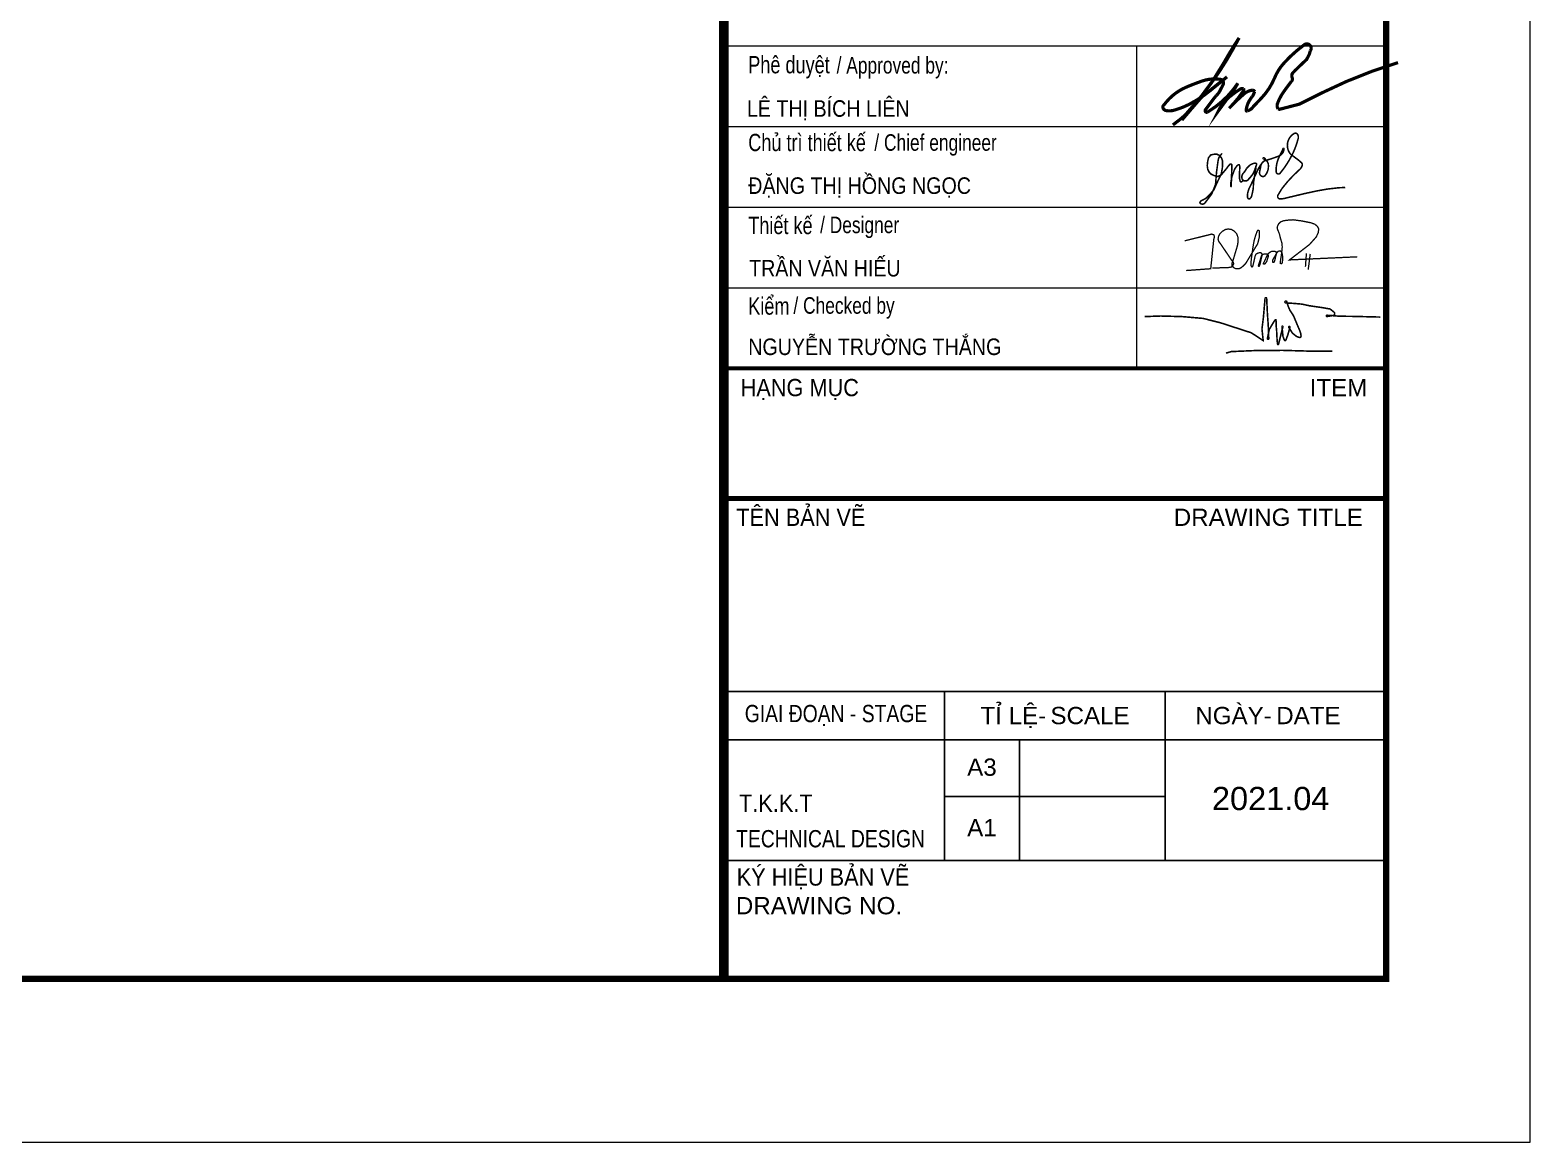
# Model space of a CAD drawing. Header units: millimetres. Extents: x 101649 to 227799, y -31109 to 57991.
# Drawn here: x 204354 to 227799, y -31109 to -13720 of the extents above; entities that cross this region are included whole.
import ezdxf
from ezdxf.enums import TextEntityAlignment as Align

# ---------------------------------------------------------------- set-up
doc = ezdxf.new("R2010")
doc.units = ezdxf.units.MM
doc.layers.get('0').update_dxf_attribs({"lineweight": 20})
for name, color, linetype, lineweight in [('B3CC1-Form A1$0$Doul-form', 8, 'Continuous', 13), ('B3CC1-Form A1$0$THAY', 8, 'Continuous', 18), ('B3CC1-NDC-S-Title block xref$0$Doul-form', 8, 'Continuous', 13), ('B3CC1-NDC-S-Title block xref$0$NDC-TEXT VN', 7, 'Continuous', 18), ('NDC_S_SYMBOL', 1, 'Continuous', 15)]:
    doc.layers.add(name, color=color, linetype=linetype, lineweight=lineweight)
for name, color, linetype in [('B3CC1-NDC-S-Title block xref$0$Chu ky CNDA Dang Hong Ngoc', 8, 'Continuous'), ('B3CC1-NDC-S-Title block xref$0$Chu ky Ks Tran Van Hieu', 8, 'Continuous'), ('B3CC1-NDC-S-Title block xref$0$Chu ky PTGĐ Nguyen Truong Thang', 8, 'Continuous'), ('B3CC1-NDC-S-Title block xref$0$form', 7, 'Continuous'), ('B3CC1-NDC-S-Title block xref$0$FORM-TEXT', 7, 'Continuous'), ('B3CC1-NDC-S-Title block xref$0$Ks. Tran Van Hieu', 7, 'Continuous'), ('B3CC1-NDC-S-Title block xref$0$TABLE', 9, 'Continuous'), ('B3CC1-NDC-S-Title block xref$0$vn_text', 1, 'Continuous')]:
    doc.layers.add(name, color=color, linetype=linetype)
doc.styles.add('B3CC1-NDC-S-Title block xref$0$arial', font='arial.ttf')
doc.styles.add('B3CC1-NDC-S-Title block xref$0$form-A$0$Style-Arial', font='arial.ttf', dxfattribs={"width": 0.75})
doc.styles.add('B3CC1-NDC-S-Title block xref$0$Style-Arial', font='arial.ttf')

# ---------------------------------------------------------------- blocks, each defined once
blk = doc.blocks.new('B3CC1-NDC-S-Title block xref')
at = {"layer": 'B3CC1-NDC-S-Title block xref$0$Chu ky CNDA Dang Hong Ngoc', "color": 3, "const_width": 0.162}
blk.add_lwpolyline([(-17.09, 78.29), (-17.23, 78.1), (-17.42, 77.85), (-17.5, 77.55), (-17.66, 76.36), (-17.77, 75.05), (-18.17, 74.05), (-18.58, 73.5), (-18.87, 73.12, -0.44188), (-19.36, 73.08, -0.306572), (-19.39, 73.18, -0.259529), (-19.15, 73.39), (-18.71, 73.64), (-18.36, 74), (-17.93, 74.51), (-17.5, 75.46), (-17.17, 76.16), (-17.06, 76.74), (-17.03, 77.17), (-17.04, 77.49), (-17.14, 77.8), (-17.35, 78.07), (-17.63, 78.2), (-17.95, 78.19), (-18.27, 78.12), (-18.51, 77.81), (-18.59, 77.41), (-18.63, 77), (-18.58, 76.63), (-18.42, 76.3), (-18.2, 76.1), (-17.9, 75.97), (-17.53, 75.88), (-17.19, 76.02), (-16.96, 76.3), (-16.65, 76.67), (-16.42, 76.98), (-16.25, 77.15, -0.359365), (-16.12, 77.16, -0.249114), (-16.06, 77.05), (-16.07, 76.73), (-16.09, 76.26), (-16.1, 75.75), (-16.13, 75.05), (-16.12, 74.87, -1.12236), (-16.19, 74.87), (-16.17, 75.23), (-16.07, 75.84), (-15.78, 76.64), (-15.52, 77.01), (-15.4, 77.09, -0.500275), (-15.27, 77.04, -0.096307), (-15.24, 76.79), (-15.28, 76.09), (-15.26, 75.63), (-15.21, 75.41, 0.653798), (-15, 75.36, -0.315191), (-14.81, 75.43, 0.267183), (-14.36, 75.54, 0.030386), (-13.96, 76.02, 0.096247), (-13.6, 76.83, -0.007895), (-13.49, 77.1, 0.40043), (-13.54, 77.23, 0.228821), (-13.8, 77.23, 0.092711), (-14.21, 77.04, 0.008908), (-14.53, 76.72, -0.07266), (-14.88, 76.21, 0.180867), (-15.03, 75.82, 0.119576), (-14.99, 75.61, 0.565808), (-14.36, 75.55, -0.032109), (-14.09, 75.86, 0.143987), (-13.62, 76.77, -0.885412), (-13.55, 76.76), (-13.67, 76.1), (-13.81, 75.24), (-13.84, 74.6), (-13.92, 74.19), (-14.03, 73.76), (-14.15, 73.59, -0.344619), (-14.31, 73.55, -0.259791), (-14.43, 73.7, -0.088301), (-14.42, 74.13, -0.090846), (-14.11, 74.94), (-13.34, 76.61, -0.108066), (-12.62, 77.57, 0.400008), (-12.6, 77.73, 0.112753), (-12.71, 77.82, 0.318699), (-12.8, 77.8, 0.626542), (-12.78, 77.73, 0.02482), (-12.51, 77.58, -0.234607), (-12.26, 77, -0.196091), (-12.63, 75.95, -0.300276), (-12.91, 75.88, -0.359488), (-13.18, 76.31, -0.026643), (-13.06, 76.89, -0.360759), (-12.41, 77.58, 0.016569), (-11.18, 78, 0.292962), (-10.63, 78.75, 0.948304), (-10.73, 78.77), (-11.16, 77.87, 0.135203), (-11.44, 76.28, 0.204678), (-11.24, 76.14, 0.276005), (-11.04, 76.21, 0.061641), (-9.71, 78.29, 0.050316), (-9.15, 79.86, 0.240411), (-9.25, 80.3, 0.364962), (-9.57, 80.36, 0.466801), (-9.94, 78.19), (-9.13, 77.59), (-8.84, 77.34, -0.308498), (-8.74, 77.01, -0.131751), (-9.01, 76.6, 0.050205), (-10.86, 74.6, -0.008105), (-11.27, 73.92, 0.501312), (-11.08, 73.54), (-10.72, 73.56), (-8.5, 74.09), (-7.21, 74.37), (-6.14, 74.56), (-4.93, 74.7), (-4.26, 74.73)], format="xyb", dxfattribs=at)
at = {"layer": 'B3CC1-NDC-S-Title block xref$0$Chu ky Ks Tran Van Hieu', "color": 3, "const_width": 0.138}
for points in [[(-18.1, 66.33), (-16.43, 66.38), (-16.09, 66.44), (-15.98, 66.56), (-15.88, 66.78), (-15.93, 66.96), (-16.12, 67.19), (-17.23, 68.83), (-17.43, 69.1), (-17.5, 69.32), (-17.47, 69.58), (-17.31, 69.91), (-17.05, 70.17), (-16.73, 70.35), (-16.46, 70.4), (-16.12, 70.36), (-15.81, 70.17), (-15.56, 69.9), (-15.44, 69.56), (-15.42, 69.07), (-15.49, 68.65), (-15.84, 67.48), (-15.95, 67.12), (-16.05, 66.84), (-16.07, 66.64), (-15.92, 66.42), (-15.8, 66.33), (-15.68, 66.27), (-15.49, 66.25), (-15.31, 66.27), (-15.13, 66.35), (-14.95, 66.49), (-14.62, 66.82), (-13.38, 68.86), (-13.29, 69.2), (-13.2, 69.59), (-13.19, 69.87), (-13.2, 70.04), (-13.22, 70.2), (-13.24, 70.24), (-13.29, 70.26), (-13.38, 70.25), (-13.44, 70.15), (-13.61, 69.67), (-13.75, 69.17), (-13.86, 68.56), (-14.03, 67.33), (-14.07, 66.95), (-14.08, 66.75), (-14.07, 66.6), (-14.05, 66.54), (-14.02, 66.48), (-13.98, 66.46), (-13.96, 66.45), (-13.93, 66.46), (-13.9, 66.49), (-13.88, 66.56), (-13.81, 66.83), (-13.66, 67.5), (-13.62, 67.65), (-13.55, 67.77), (-13.46, 67.84), (-13.32, 67.9), (-13.19, 67.93), (-13.11, 67.93), (-13.04, 67.92), (-12.98, 67.87), (-12.91, 67.78), (-12.91, 67.68), (-13, 67.34), (-13.08, 66.95), (-13.14, 66.69), (-13.17, 66.61), (-13.2, 66.55), (-13.23, 66.51), (-13.26, 66.51), (-13.28, 66.52), (-13.3, 66.55), (-13.29, 66.62), (-12.98, 67.61), (-12.93, 67.7), (-12.82, 67.76), (-12.64, 67.8), (-12.52, 67.81), (-12.4, 67.81), (-12.33, 67.76), (-12.27, 67.66), (-12.27, 67.55), (-12.42, 67.06), (-12.51, 66.9), (-12.59, 66.79), (-12.68, 66.74), (-12.74, 66.74), (-12.78, 66.77), (-12.79, 66.79), (-12.77, 66.83), (-12.72, 66.92), (-12.37, 67.69), (-12.24, 67.87), (-12.1, 67.97), (-11.97, 68.05), (-11.83, 68.08), (-11.63, 68.09), (-11.44, 68.01), (-11.41, 67.88), (-11.48, 67.62), (-11.57, 67.22), (-11.65, 66.96), (-11.76, 66.92), (-11.83, 66.96), (-11.83, 67.08), (-11.78, 67.24), (-11.64, 67.46), (-11.38, 67.92), (-11.3, 68.03), (-11.22, 68.08), (-11.12, 68.11), (-10.99, 68.1), (-10.93, 68.05), (-10.84, 67.91), (-10.78, 67.57), (-10.78, 67.2), (-10.8, 66.95), (-10.83, 66.86), (-10.89, 66.79), (-10.94, 66.79), (-11.01, 66.82), (-11.02, 66.97), (-10.9, 67.75), (-10.84, 68.21), (-10.82, 68.53), (-10.84, 68.9), (-11, 69.42), (-11.12, 69.91), (-11.22, 70.16), (-11.31, 70.37), (-11.35, 70.55), (-11.3, 70.72), (-11.2, 70.94), (-11, 71.13), (-10.69, 71.26), (-10.17, 71.33), (-9.68, 71.36), (-8.78, 71.24), (-7.83, 71.05), (-7.42, 70.9), (-7.15, 70.67), (-7.02, 70.42), (-7.06, 70.03), (-7.27, 69.58), (-7.98, 68.78), (-10.06, 67.18), (-3, 67.5)], [(-20.98, 69.17), (-18.51, 69.78), (-18.17, 69.87), (-17.94, 69.79), (-17.88, 69.61), (-17.95, 69.32), (-18.27, 66.26), (-20.83, 66.07)], [(-8.3, 67.86), (-8.4, 66.46)], [(-7.9, 67.81), (-8.11, 66.16)]]:
    blk.add_lwpolyline(points, dxfattribs=at)
at = {"layer": 'B3CC1-NDC-S-Title block xref$0$Chu ky PTGĐ Nguyen Truong Thang', "color": 3, "const_width": 0.165}
blk.add_lwpolyline([(-25.15, 61.27), (-23.47, 61.33), (-21.26, 61.27), (-19.06, 61.08), (-17.24, 60.62), (-14.04, 59.58), (-12.8, 58.77), (-12.93, 59.98), (-12.78, 61.18), (-12.61, 63.16, -0.720133), (-12.44, 63.2), (-12.36, 61.52), (-12.28, 60.44), (-12.22, 58.98, -0.964622), (-12.37, 58.97), (-12.16, 59.95), (-11.7, 60.72), (-11.57, 60.91, -0.590991), (-11.45, 60.89), (-11.45, 60.29), (-11.4, 59.77), (-11.35, 58.77), (-11.3, 58.4, 0.959469), (-11.2, 58.41), (-10.75, 60.21, 1.434929), (-10.84, 60.2), (-10.74, 59.19), (-10.6, 58.83, 0.623729), (-10.43, 58.81), (-10.21, 59.45), (-10.01, 60.16, 1.80404), (-10.12, 60.13), (-9.76, 59.55), (-9.3, 59.18), (-9.03, 59.1, 0.452161), (-8.85, 59.22), (-8.89, 59.49), (-8.99, 59.8), (-9.42, 60.82), (-9.64, 61.35), (-10.03, 61.95), (-10.22, 62.4), (-10.34, 62.82, 1.969121), (-10.44, 62.69), (-9.68, 62.65), (-8.77, 62.57), (-7.99, 62.4), (-6.68, 62.21), (-5.83, 62.06), (-5.43, 61.74, -0.584621), (-5.48, 61.39), (-6.14, 61.28, -1.182974), (-6.14, 61.41), (-4.86, 61.31), (-3.32, 61.29), (-0.58, 61.22)], format="xyb", dxfattribs=at)
blk.add_lwpolyline([(-16.68, 57.46), (-16.14, 57.62), (-13.61, 57.73), (-10.76, 57.75), (-8, 57.67), (-5.58, 57.67)], dxfattribs=at)
at = {"layer": 'B3CC1-NDC-S-Title block xref$0$Doul-form', "lineweight": 40, "const_width": 0.65}
blk.add_lwpolyline([(0, -7.78), (-69, -7.78), (-69, 552), (0, 552)], close=True, dxfattribs=at)
at = {"layer": 'B3CC1-NDC-S-Title block xref$0$form', "lineweight": 15}
for p, q in [((-25.97, 55.88), (-25.97, 89.48)), ((-69, 81.08), (0, 81.08)), ((-69, 72.68), (0, 72.68)), ((-69, 64.28), (0, 64.28))]:
    blk.add_line(p, q, dxfattribs=at)
blk.add_lwpolyline([(-69, 89.48), (0, 89.48)], dxfattribs=at)
at = {"layer": 'B3CC1-NDC-S-Title block xref$0$NDC-TEXT VN', "color": 3, "const_width": 0.333}
blk.add_lwpolyline([(-22.21, 81.25), (-21.46, 81.83, 0.037015), (-20.83, 82.4, 0.061573), (-16.9, 87.73, -0.017294), (-15.31, 90.33), (-15.94, 89.18, -0.033915), (-18.29, 85.51, -0.016584), (-21.27, 81.76), (-20.91, 82.18, -0.006112), (-19.08, 84.3, -0.12654), (-18.76, 84.52), (-18.1, 85.05, -0.003487), (-16.57, 86.26), (-18.26, 84.88, -0.054626), (-20.53, 83.39, -0.047645), (-22.07, 82.79, -0.108944), (-22.89, 82.74, -0.31921), (-23.26, 83.09, -0.25603), (-23.2, 83.27), (-22.93, 83.6, -0.123674), (-20.77, 85.21, -0.014288), (-19.19, 85.82, -0.11967), (-17.28, 86.01, -0.523174), (-16.99, 85.43), (-17.31, 84.81, -0.099034), (-17.68, 84.33), (-17.91, 84.04, 0.007421), (-18.82, 82.83, 0.761403), (-18.62, 82.58), (-18.4, 82.72, 0.107066), (-15.44, 85.6), (-15.75, 85.06), (-17.41, 82.8), (-17.21, 83.19, -0.08091), (-16.81, 83.73, -0.05572), (-15.19, 84.99, -0.214109), (-14.86, 85.03), (-14.82, 84.97), (-14.82, 84.88), (-14.97, 84.66, -0.053431), (-16.36, 82.98), (-15.96, 83.39, -0.024787), (-14.75, 84.52, -0.148065), (-13.94, 84.87, -0.329122), (-13.69, 84.72), (-13.79, 84.48, -0.091906), (-13.96, 84.2), (-14.14, 83.94, 0.119604), (-14.58, 82.79, 0.488718), (-14.49, 82.7), (-14.27, 82.79, 0.154932), (-13.89, 83.1), (-13.03, 84, 0.094095), (-11.61, 86.16, -0.084168), (-10.68, 87.65, -0.052186), (-8.52, 89.61, -0.858987), (-7.89, 88.98), (-8, 88.61), (-8.28, 88.07), (-8.96, 87.43, 0.010054), (-9.68, 86.72, 0.310262), (-9.78, 86.17, -0.339434), (-9.87, 85.79), (-10.63, 84.76, 0.069772), (-11.31, 83.49, 0.239793), (-11.25, 82.93), (-11.11, 82.88), (-10.71, 82.98), (-9.02, 83.42), (-6.71, 84.58, -0.042221), (1.25, 87.75, -0.133606)], format="xyb", dxfattribs=at)
at = {"layer": 'B3CC1-NDC-S-Title block xref$0$TABLE'}
for p, q in [((-69, 22.19), (0, 22.19)), ((-46, 22.19), (-46, 4.58)), ((-23, 4.58), (-23, 22.19)), ((-69, 17.16), (0, 17.16)), ((-38.21, 4.58), (-38.21, 17.16)), ((-46, 11.25), (-23, 11.25)), ((0, 4.58), (-69, 4.58))]:
    blk.add_line(p, q, dxfattribs=at)
for points, const_width in [([(-69, 552), (-69, -7.78)], 1), ([(-69, 55.88), (0, 55.88)], 0.4), ([(-69, 55.88), (-31.8, 55.88)], 0.216), ([(-69, 42.31), (0, 42.31)], 0.5)]:
    blk.add_lwpolyline(points, dxfattribs=dict(at, const_width=const_width))
at = {"layer": 'B3CC1-NDC-S-Title block xref$0$form', "color": 9, "style": 'B3CC1-NDC-S-Title block xref$0$form-A$0$Style-Arial', "width": 0.75}
for s, p in [('/ Approved by:', (-57.25, 87.47)), ('/ Chief engineer', (-53.32, 79.42)), ('/ Designer', (-58.97, 70.83)), ('/ Checked by  ', (-61.75, 62.43))]:
    blk.add_text(s, height=1.725, dxfattribs=at).set_placement(p, align=Align.MIDDLE_LEFT)
at = {"layer": 'B3CC1-NDC-S-Title block xref$0$FORM-TEXT', "style": 'B3CC1-NDC-S-Title block xref$0$arial'}
blk.add_text('2021.04', height=2.425, dxfattribs=at).set_placement((-12.02, 11.03), align=Align.MIDDLE_CENTER)
at = {"layer": 'B3CC1-NDC-S-Title block xref$0$Ks. Tran Van Hieu', "color": 2, "style": 'B3CC1-NDC-S-Title block xref$0$Style-Arial', "width": 0.85}
blk.add_text('TRẦN VĂN HIẾU', height=1.72, dxfattribs=at).set_placement((-66.36, 66.31), align=Align.MIDDLE_LEFT)
at = {"layer": 'B3CC1-NDC-S-Title block xref$0$NDC-TEXT VN', "color": 2, "style": 'B3CC1-NDC-S-Title block xref$0$Style-Arial', "width": 0.85}
for s, p in [('LÊ THỊ BÍCH LIÊN', (-66.6, 82.1)), ('ĐẶNG THỊ HỒNG NGỌC', (-66.46, 74.06)), ('NGUYỄN TRƯỜNG THẮNG', (-66.46, 57.26))]:
    blk.add_text(s, height=1.725, dxfattribs=at).set_placement(p)
at = {"layer": 'B3CC1-NDC-S-Title block xref$0$TABLE', "style": 'B3CC1-NDC-S-Title block xref$0$arial'}
for s, p in [('ITEM', (-7.96, 52.97)), ('DRAWING TITLE', (-22.12, 39.45)), ('SCALE', (-34.97, 18.78)), ('DATE', (-11.44, 18.78))]:
    blk.add_text(s, height=1.8, dxfattribs=at).set_placement(p)
at = {"layer": 'B3CC1-NDC-S-Title block xref$0$TABLE', "style": 'B3CC1-NDC-S-Title block xref$0$arial', "width": 0.8}
for s, p in [('STAGE', (-54.63, 18.99)), ('TECHNICAL DESIGN', (-67.72, 5.94))]:
    blk.add_text(s, height=1.8, dxfattribs=at).set_placement(p)
at = {"layer": 'B3CC1-NDC-S-Title block xref$0$TABLE', "style": 'B3CC1-NDC-S-Title block xref$0$arial'}
for s, p in [('A3', (-42.11, 13.4)), ('A1', (-42.11, 7.09)), ('DRAWING NO.', (-59.09, -1.04))]:
    blk.add_text(s, height=1.8, dxfattribs=at).set_placement(p, align=Align.CENTER)
at = {"layer": 'B3CC1-NDC-S-Title block xref$0$vn_text', "style": 'B3CC1-NDC-S-Title block xref$0$arial', "width": 0.75}
for s, p in [('Phê duyệt', (-66.46, 86.63)), ('Chủ trì thiết kế', (-66.46, 78.52)), ('Thiết kế', (-66.46, 69.87)), ('Kiểm', (-66.46, 61.47))]:
    blk.add_text(s, height=1.8, dxfattribs=at).set_placement(p)
at = {"layer": 'B3CC1-NDC-S-Title block xref$0$vn_text', "style": 'B3CC1-NDC-S-Title block xref$0$arial'}
for s, width, p in [('HẠNG MỤC', 0.9, (-54.93, 52.97)), ('TÊN BẢN VẼ', 0.9, (-54.25, 39.45)), ('GIAI ĐOẠN -', 0.8, (-55.2, 18.99)), ('T.K.K.T', 0.9, (-59.75, 9.64))]:
    blk.add_text(s, height=1.8, dxfattribs=dict(at, width=width)).set_placement(p, align=Align.RIGHT)
for s, p in [('TỈ LỆ-', (-35.41, 18.78)), ('NGÀY-', (-11.91, 18.78))]:
    blk.add_text(s, height=1.8, dxfattribs=at).set_placement(p, align=Align.RIGHT)
at = {"layer": 'B3CC1-NDC-S-Title block xref$0$vn_text', "style": 'B3CC1-NDC-S-Title block xref$0$arial', "width": 0.9}
blk.add_text('KÝ HIỆU BẢN VẼ', height=1.8, dxfattribs=at).set_placement((-58.67, 1.95), align=Align.CENTER)
blk = doc.blocks.new('B3CC1-Form A1')
at = {"layer": 'B3CC1-Form A1$0$Doul-form', "lineweight": 40, "const_width": 0.65}
blk.add_lwpolyline([(39.78, 17), (826, 17), (826, 577), (39.78, 577)], close=True, dxfattribs=at)
at = {"layer": 'B3CC1-Form A1$0$THAY', "color": 250}
blk.add_lwpolyline([(0, 0), (841, 0), (841, 594), (0, 594)], close=True, dxfattribs=at)
at = {"linetype": 'Continuous'}
blk.add_blockref('B3CC1-NDC-S-Title block xref', (826, 24.78), dxfattribs=at)

msp = doc.modelspace()

# ---------------------------------------------------------------- block references
at = {"layer": 'NDC_S_SYMBOL', "ltscale": 100, "xscale": 150, "yscale": 150, "zscale": 150}
msp.add_blockref('B3CC1-Form A1', (101649.2, -31109.3), dxfattribs=at)

doc.saveas('drawing.dxf')
